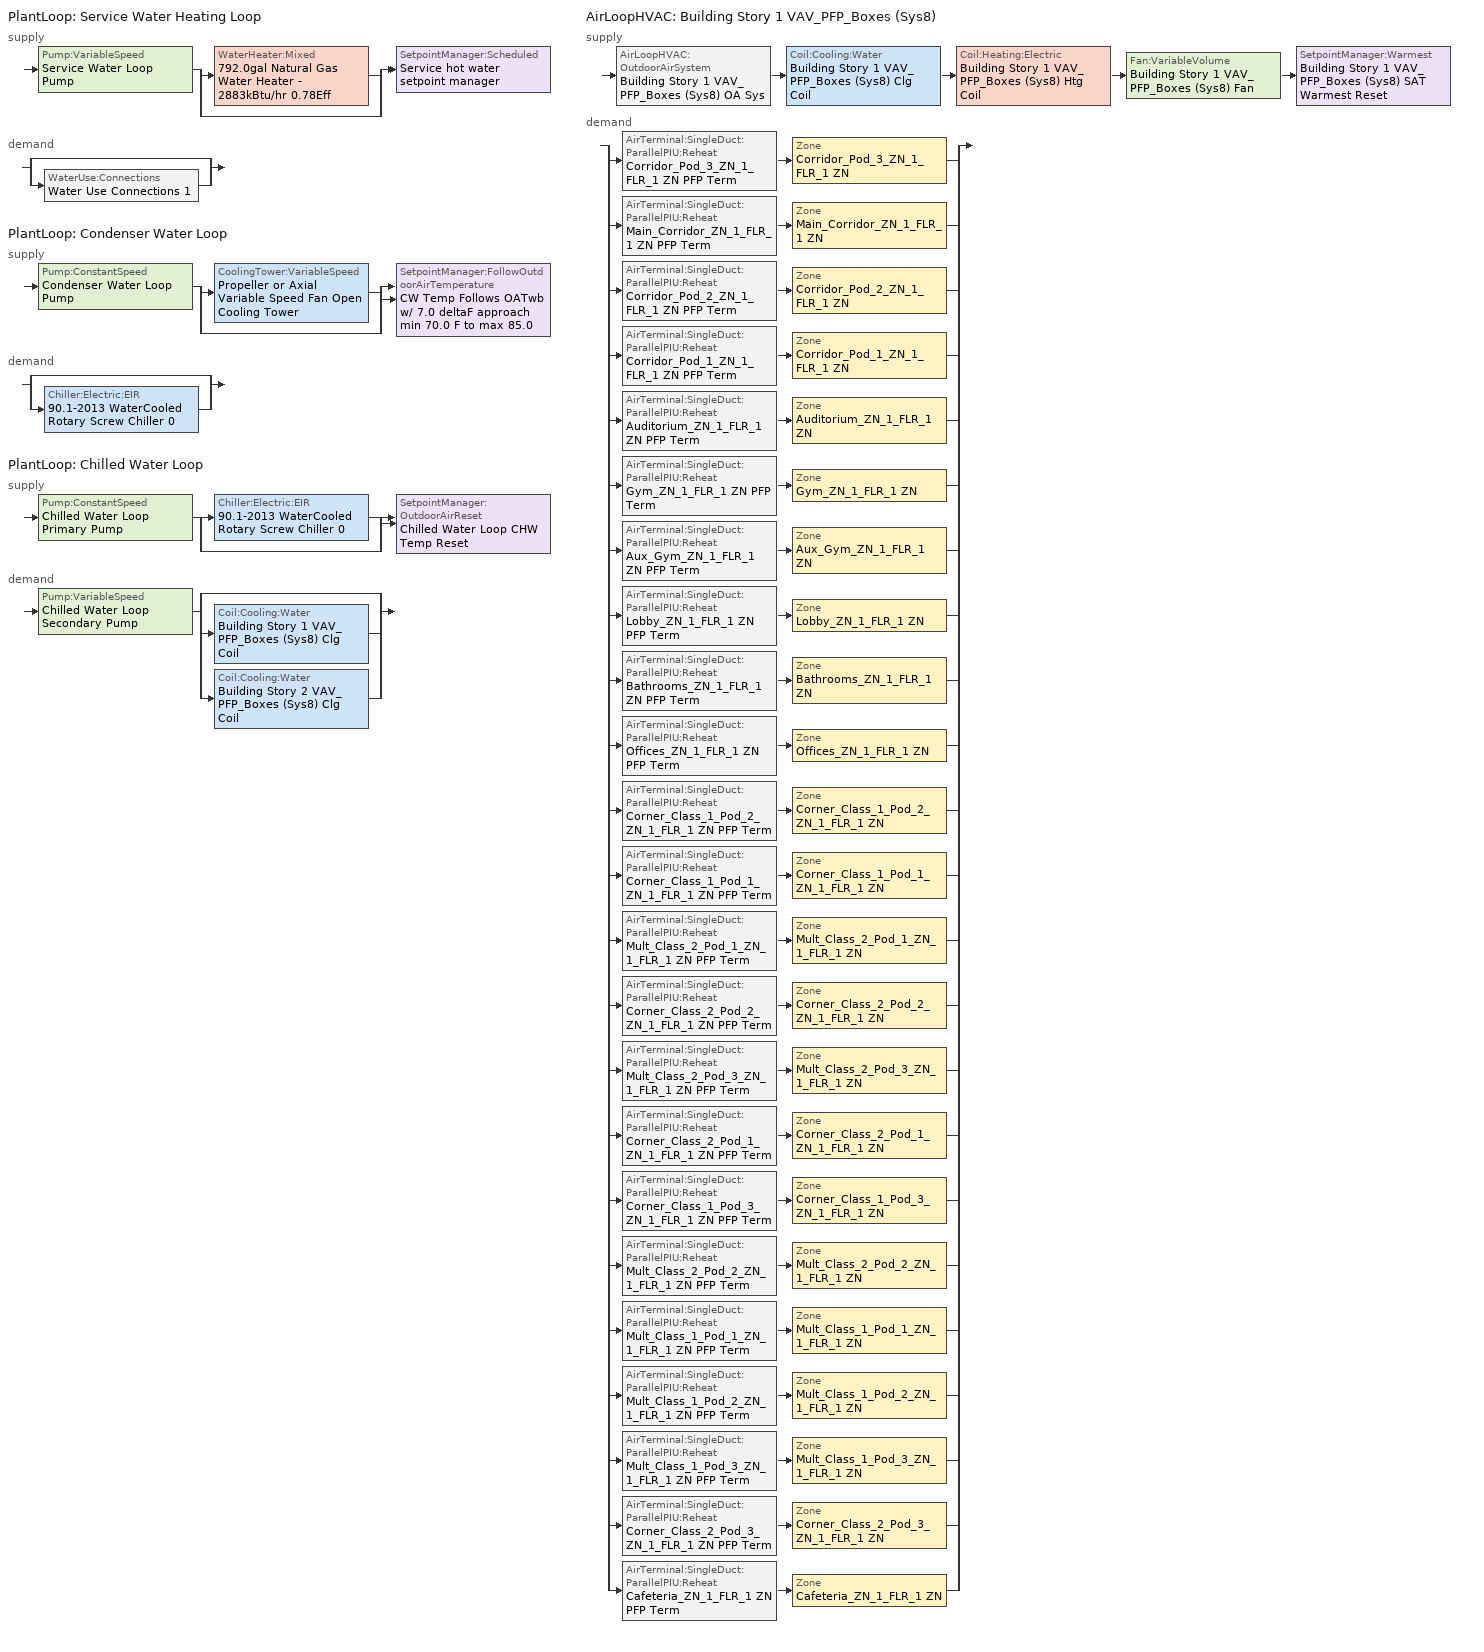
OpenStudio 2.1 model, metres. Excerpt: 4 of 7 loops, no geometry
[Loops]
PlantLoop 'Service Water Heating Loop'
 supply: Pump:VariableSpeed 'Service Water Loop Pump' > split
  | WaterHeater:Mixed '792.0gal Natural Gas Water Heater - 2883kBtu/hr 0.78Eff'
  | bypass
  join > SetpointManager:Scheduled 'Service hot water setpoint manager'
 demand: split
  | bypass
  | WaterUse:Connections 'Water Use Connections 1'
PlantLoop 'Condenser Water Loop'
 supply: Pump:ConstantSpeed 'Condenser Water Loop Pump' > split
  | CoolingTower:VariableSpeed 'Propeller or Axial Variable Speed Fan Open Cooling Tower'
  | bypass
  join > SetpointManager:FollowOutdoorAirTemperature 'CW Temp Follows OATwb w/ 7.0 deltaF approach min 70.0 F to max 85.0'
 demand: split
  | bypass
  | Chiller:Electric:EIR '90.1-2013 WaterCooled  Rotary Screw Chiller 0'
PlantLoop 'Chilled Water Loop'
 supply: Pump:ConstantSpeed 'Chilled Water Loop Primary Pump' > split
  | Chiller:Electric:EIR '90.1-2013 WaterCooled  Rotary Screw Chiller 0'
  | bypass
  join > SetpointManager:OutdoorAirReset 'Chilled Water Loop CHW Temp Reset'
 demand: Pump:VariableSpeed 'Chilled Water Loop Secondary Pump' > split
  | bypass
  | Coil:Cooling:Water 'Building Story 1 VAV_PFP_Boxes (Sys8) Clg Coil'
  | Coil:Cooling:Water 'Building Story 2 VAV_PFP_Boxes (Sys8) Clg Coil'
AirLoopHVAC 'Building Story 1 VAV_PFP_Boxes (Sys8)'
 supply: AirLoopHVAC:OutdoorAirSystem 'Building Story 1 VAV_PFP_Boxes (Sys8) OA Sys' > Coil:Cooling:Water 'Building Story 1 VAV_PFP_Boxes (Sys8) Clg Coil' > Coil:Heating:Electric 'Building Story 1 VAV_PFP_Boxes (Sys8) Htg Coil' > Fan:VariableVolume 'Building Story 1 VAV_PFP_Boxes (Sys8) Fan' > SetpointManager:Warmest 'Building Story 1 VAV_PFP_Boxes (Sys8) SAT Warmest Reset'
 demand: split
  | AirTerminal:SingleDuct:ParallelPIU:Reheat 'Corridor_Pod_3_ZN_1_FLR_1 ZN PFP Term' > Zone 'Corridor_Pod_3_ZN_1_FLR_1 ZN'
  | AirTerminal:SingleDuct:ParallelPIU:Reheat 'Main_Corridor_ZN_1_FLR_1 ZN PFP Term' > Zone 'Main_Corridor_ZN_1_FLR_1 ZN'
  | AirTerminal:SingleDuct:ParallelPIU:Reheat 'Corridor_Pod_2_ZN_1_FLR_1 ZN PFP Term' > Zone 'Corridor_Pod_2_ZN_1_FLR_1 ZN'
  | AirTerminal:SingleDuct:ParallelPIU:Reheat 'Corridor_Pod_1_ZN_1_FLR_1 ZN PFP Term' > Zone 'Corridor_Pod_1_ZN_1_FLR_1 ZN'
  | AirTerminal:SingleDuct:ParallelPIU:Reheat 'Auditorium_ZN_1_FLR_1 ZN PFP Term' > Zone 'Auditorium_ZN_1_FLR_1 ZN'
  | AirTerminal:SingleDuct:ParallelPIU:Reheat 'Gym_ZN_1_FLR_1 ZN PFP Term' > Zone 'Gym_ZN_1_FLR_1 ZN'
  | AirTerminal:SingleDuct:ParallelPIU:Reheat 'Aux_Gym_ZN_1_FLR_1 ZN PFP Term' > Zone 'Aux_Gym_ZN_1_FLR_1 ZN'
  | AirTerminal:SingleDuct:ParallelPIU:Reheat 'Lobby_ZN_1_FLR_1 ZN PFP Term' > Zone 'Lobby_ZN_1_FLR_1 ZN'
  | AirTerminal:SingleDuct:ParallelPIU:Reheat 'Bathrooms_ZN_1_FLR_1 ZN PFP Term' > Zone 'Bathrooms_ZN_1_FLR_1 ZN'
  | AirTerminal:SingleDuct:ParallelPIU:Reheat 'Offices_ZN_1_FLR_1 ZN PFP Term' > Zone 'Offices_ZN_1_FLR_1 ZN'
  | AirTerminal:SingleDuct:ParallelPIU:Reheat 'Corner_Class_1_Pod_2_ZN_1_FLR_1 ZN PFP Term' > Zone 'Corner_Class_1_Pod_2_ZN_1_FLR_1 ZN'
  | AirTerminal:SingleDuct:ParallelPIU:Reheat 'Corner_Class_1_Pod_1_ZN_1_FLR_1 ZN PFP Term' > Zone 'Corner_Class_1_Pod_1_ZN_1_FLR_1 ZN'
  | AirTerminal:SingleDuct:ParallelPIU:Reheat 'Mult_Class_2_Pod_1_ZN_1_FLR_1 ZN PFP Term' > Zone 'Mult_Class_2_Pod_1_ZN_1_FLR_1 ZN'
  | AirTerminal:SingleDuct:ParallelPIU:Reheat 'Corner_Class_2_Pod_2_ZN_1_FLR_1 ZN PFP Term' > Zone 'Corner_Class_2_Pod_2_ZN_1_FLR_1 ZN'
  | AirTerminal:SingleDuct:ParallelPIU:Reheat 'Mult_Class_2_Pod_3_ZN_1_FLR_1 ZN PFP Term' > Zone 'Mult_Class_2_Pod_3_ZN_1_FLR_1 ZN'
  | AirTerminal:SingleDuct:ParallelPIU:Reheat 'Corner_Class_2_Pod_1_ZN_1_FLR_1 ZN PFP Term' > Zone 'Corner_Class_2_Pod_1_ZN_1_FLR_1 ZN'
  | AirTerminal:SingleDuct:ParallelPIU:Reheat 'Corner_Class_1_Pod_3_ZN_1_FLR_1 ZN PFP Term' > Zone 'Corner_Class_1_Pod_3_ZN_1_FLR_1 ZN'
  | AirTerminal:SingleDuct:ParallelPIU:Reheat 'Mult_Class_2_Pod_2_ZN_1_FLR_1 ZN PFP Term' > Zone 'Mult_Class_2_Pod_2_ZN_1_FLR_1 ZN'
  | AirTerminal:SingleDuct:ParallelPIU:Reheat 'Mult_Class_1_Pod_1_ZN_1_FLR_1 ZN PFP Term' > Zone 'Mult_Class_1_Pod_1_ZN_1_FLR_1 ZN'
  | AirTerminal:SingleDuct:ParallelPIU:Reheat 'Mult_Class_1_Pod_2_ZN_1_FLR_1 ZN PFP Term' > Zone 'Mult_Class_1_Pod_2_ZN_1_FLR_1 ZN'
  | AirTerminal:SingleDuct:ParallelPIU:Reheat 'Mult_Class_1_Pod_3_ZN_1_FLR_1 ZN PFP Term' > Zone 'Mult_Class_1_Pod_3_ZN_1_FLR_1 ZN'
  | AirTerminal:SingleDuct:ParallelPIU:Reheat 'Corner_Class_2_Pod_3_ZN_1_FLR_1 ZN PFP Term' > Zone 'Corner_Class_2_Pod_3_ZN_1_FLR_1 ZN'
  | AirTerminal:SingleDuct:ParallelPIU:Reheat 'Cafeteria_ZN_1_FLR_1 ZN PFP Term' > Zone 'Cafeteria_ZN_1_FLR_1 ZN'
[Sizing:Zone] Zone Cooling Design Supply Air Temperature Input Method=SupplyAirTemperature; Zone Cooling Design Supply Air Temperature Difference {deltaC}=11.11; Zone Heating Design Supply Air Temperature Input Method=SupplyAirTemperature; Zone Heating Design Supply Air Temperature Difference {deltaC}=11.11; Zone Cooling Design Supply Air Humidity Ratio {kg-H2O/kg-air}=0.0085; Zone Heating Design Supply Air Humidity Ratio {kg-H2O/kg-air}=0.008; Cooling Design Air Flow Method=DesignDay; Heating Design Air Flow Method=DesignDay; Account for Dedicated Outdoor Air System=No; Dedicated Outdoor Air System Control Strategy=NeutralSupplyAir; Dedicated Outdoor Air Low Setpoint Temperature for Design {C}=Autosize; Dedicated Outdoor Air High Setpoint Temperature for Design {C}=Autosize
Name | Zone Cooling Design Supply Air Temperature {C} | Zone Heating Design Supply Air Temperature {C}
Bathrooms_ZN_1_FLR_1 ZN; Corridor_Pod_2_ZN_1_FLR_1 ZN; Main_Corridor_ZN_1_FLR_1 ZN; Corridor_Pod_1_ZN_1_FLR_1 ZN; Corridor_Pod_3_ZN_1_FLR_1 ZN | 15.8889 | 27.1111
Auditorium_ZN_1_FLR_1 ZN; Mult_Class_1_Pod_3_ZN_1_FLR_1 ZN; Cafeteria_ZN_1_FLR_1 ZN; Mult_Class_2_Pod_1_ZN_1_FLR_1 ZN; Corner_Class_2_Pod_3_ZN_1_FLR_1 ZN; Mult_Class_2_Pod_3_ZN_1_FLR_1 ZN; Corner_Class_1_Pod_3_ZN_1_FLR_1 ZN; Corner_Class_1_Pod_2_ZN_1_FLR_1 ZN; Offices_ZN_1_FLR_1 ZN; Mult_Class_1_Pod_1_ZN_1_FLR_1 ZN; Mult_Class_1_Pod_2_ZN_1_FLR_1 ZN; Mult_Class_2_Pod_2_ZN_1_FLR_1 ZN; Corner_Class_2_Pod_1_ZN_1_FLR_1 ZN; Corner_Class_2_Pod_2_ZN_1_FLR_1 ZN; Gym_ZN_1_FLR_1 ZN; Lobby_ZN_1_FLR_1 ZN; Aux_Gym_ZN_1_FLR_1 ZN; Corner_Class_1_Pod_1_ZN_1_FLR_1 ZN | 12.8889 | 32.1111
[Zone equipment]
Bathrooms_ZN_1_FLR_1 ZN: Bathrooms_ZN_1_FLR_1 ZN Exhaust Fan, Bathrooms_ZN_1_FLR_1 ZN PFP Term
Auditorium_ZN_1_FLR_1 ZN: Auditorium_ZN_1_FLR_1 ZN PFP Term
Mult_Class_1_Pod_3_ZN_1_FLR_1 ZN: Mult_Class_1_Pod_3_ZN_1_FLR_1 ZN PFP Term
Cafeteria_ZN_1_FLR_1 ZN: Cafeteria_ZN_1_FLR_1 ZN PFP Term
Mult_Class_2_Pod_1_ZN_1_FLR_1 ZN: Mult_Class_2_Pod_1_ZN_1_FLR_1 ZN PFP Term
Corner_Class_2_Pod_3_ZN_1_FLR_1 ZN: Corner_Class_2_Pod_3_ZN_1_FLR_1 ZN PFP Term
Mult_Class_2_Pod_3_ZN_1_FLR_1 ZN: Mult_Class_2_Pod_3_ZN_1_FLR_1 ZN PFP Term
Corner_Class_1_Pod_3_ZN_1_FLR_1 ZN: Corner_Class_1_Pod_3_ZN_1_FLR_1 ZN PFP Term
Corner_Class_1_Pod_2_ZN_1_FLR_1 ZN: Corner_Class_1_Pod_2_ZN_1_FLR_1 ZN PFP Term
Corridor_Pod_2_ZN_1_FLR_1 ZN: Corridor_Pod_2_ZN_1_FLR_1 ZN PFP Term
Offices_ZN_1_FLR_1 ZN: Offices_ZN_1_FLR_1 ZN PFP Term
Mult_Class_1_Pod_1_ZN_1_FLR_1 ZN: Mult_Class_1_Pod_1_ZN_1_FLR_1 ZN PFP Term
Mult_Class_1_Pod_2_ZN_1_FLR_1 ZN: Mult_Class_1_Pod_2_ZN_1_FLR_1 ZN PFP Term
Main_Corridor_ZN_1_FLR_1 ZN: Main_Corridor_ZN_1_FLR_1 ZN PFP Term
Mult_Class_2_Pod_2_ZN_1_FLR_1 ZN: Mult_Class_2_Pod_2_ZN_1_FLR_1 ZN PFP Term
Corner_Class_2_Pod_1_ZN_1_FLR_1 ZN: Corner_Class_2_Pod_1_ZN_1_FLR_1 ZN PFP Term
Corridor_Pod_1_ZN_1_FLR_1 ZN: Corridor_Pod_1_ZN_1_FLR_1 ZN PFP Term
Corner_Class_2_Pod_2_ZN_1_FLR_1 ZN: Corner_Class_2_Pod_2_ZN_1_FLR_1 ZN PFP Term
Corridor_Pod_3_ZN_1_FLR_1 ZN: Corridor_Pod_3_ZN_1_FLR_1 ZN PFP Term
Gym_ZN_1_FLR_1 ZN: Gym_ZN_1_FLR_1 ZN PFP Term
Lobby_ZN_1_FLR_1 ZN: Lobby_ZN_1_FLR_1 ZN PFP Term
Aux_Gym_ZN_1_FLR_1 ZN: Aux_Gym_ZN_1_FLR_1 ZN PFP Term
Corner_Class_1_Pod_1_ZN_1_FLR_1 ZN: Corner_Class_1_Pod_1_ZN_1_FLR_1 ZN PFP Term
[Fan:ZoneExhaust]
Bathrooms_ZN_1_FLR_1 ZN Exhaust Fan: Availability Schedule=SchoolSecondary Hours_of_operation; Fan Efficiency=0.1595; Pressure Rise {Pa}=124.544; Maximum Flow Rate {m3/s}=0.283168; System Availability Manager Coupling Mode=Decoupled
[PlantLoop] Plant Loop Volume {m3}=Autocalculate; Load Distribution Scheme=Optimal
Name | Maximum Loop Temperature {C} | Minimum Loop Temperature {C} | Common Pipe Simulation
Service Water Heating Loop | 60 | 10
Condenser Water Loop | 93.3333 | 1.11111
Chilled Water Loop | 93.3333 | 1.11111 | CommonPipe
[Sizing:Plant] Sizing Option=NonCoincident; Zone Timesteps in Averaging Window=1; Coincident Sizing Factor Mode=None
Name | Loop Type | Design Loop Exit Temperature {C} | Loop Design Temperature Difference {deltaC}
Service Water Heating Loop | Heating | 60 | 5
Condenser Water Loop | Condenser | 29.4444 | 5.55556
Chilled Water Loop | Cooling | 6.66667 | 6.66667
[SetpointManager:Scheduled]
Service hot water setpoint manager: Control Variable=Temperature; Schedule=Service Water Loop Temp - 140.0F
[Pump:VariableSpeed] Pump Control Type=Intermittent
Name | Rated Pump Head {Pa} | Motor Efficiency | Fraction of Motor Inefficiencies to Fluid Stream | Coefficient 1 of the Part Load Performance Curve | Coefficient 2 of the Part Load Performance Curve | Coefficient 3 of the Part Load Performance Curve | Coefficient 4 of the Part Load Performance Curve
Service Water Loop Pump | 0.001 | 1
Chilled Water Loop Secondary Pump | 134508 | 0.9 | 0 | 0 | 0.0205 | 0.4101 | 0.5753
[WaterHeater:Mixed]
792.0gal Natural Gas Water Heater - 2883kBtu/hr 0.78Eff: Tank Volume {m3}=2.99805; Setpoint Temperature Schedule=Service Water Loop Temp - 140.0F; Deadband Temperature Difference {deltaC}=2; Maximum Temperature Limit {C}=82.2222; Heater Control Type=Cycle; Heater Maximum Capacity {W}=845000; Heater Fuel Type=NaturalGas; Heater Thermal Efficiency=0.78; Off Cycle Parasitic Fuel Consumption Rate {W}=19.9992; Off Cycle Parasitic Fuel Type=NaturalGas; Off Cycle Parasitic Heat Fraction to Tank=0.8; On Cycle Parasitic Fuel Consumption Rate {W}=19.9992; On Cycle Parasitic Fuel Type=NaturalGas; On Cycle Parasitic Heat Fraction to Tank=0; Ambient Temperature Indicator=Schedule; Ambient Temperature Schedule=Water Heater Ambient Temp Schedule - 70F; Off Cycle Loss Coefficient to Ambient Temperature {W/K}=5.99799; On Cycle Loss Coefficient to Ambient Temperature {W/K}=5.99799; Use Side Effectiveness=1; Source Side Effectiveness=1; Use Side Design Flow Rate {m3/s}=autosize; Source Side Design Flow Rate {m3/s}=autosize; Indirect Water Heating Recovery Time {hr}=1.5
[WaterUse:Connections]
Water Use Connections 1: Water Use Equipment Name 1=Main Service Water Use 7.18gal/min
[WaterUse:Equipment:Definition]
Main Service Water Use Def 7.18gal/min: Peak Flow Rate {m3/s}=0.000452988; Target Temperature Schedule=Schedule Ruleset 5; Sensible Fraction Schedule=Schedule Ruleset 3; Latent Fraction Schedule=Schedule Ruleset 4
[WaterUse:Equipment]
Main Service Water Use 7.18gal/min: Water Use Equipment Definition=Main Service Water Use Def 7.18gal/min; Flow Rate Fraction Schedule=SchoolSecondary BLDG_SWH_SCH
[Pump:ConstantSpeed] Rated Flow Rate {m3/s}=autosize; Rated Power Consumption {W}=autosize; Motor Efficiency=0.9; Fraction of Motor Inefficiencies to Fluid Stream=0; Pump Control Type=Intermittent
Name | Rated Pump Head {Pa}
Condenser Water Loop Pump | 148557
Chilled Water Loop Primary Pump | 44836
[CoolingTower:VariableSpeed]
Propeller or Axial Variable Speed Fan Open Cooling Tower: Model Type=CoolToolsCrossFlow; Design Inlet Air Wet-Bulb Temperature {C}=25.5556; Design Approach Temperature {deltaC}=3.88889; Design Range Temperature {deltaC}=5.55556; Design Water Flow Rate {m3/s}=autosize; Design Air Flow Rate {m3/s}=autosize; Design Fan Power {W}=autosize; Fan Power Ratio Function of Air Flow Rate Ratio Curve=VSD-TWR-FAN-FPLR; Minimum Air Flow Rate Ratio=0.2; Fraction of Tower Capacity in Free Convection Regime=0.125; Basin Heater Capacity {W/K}=0; Basin Heater Setpoint Temperature {C}=2; Evaporation Loss Mode=SaturatedExit; Evaporation Loss Factor {percent/K}=0.2; Drift Loss Percent {percent}=0.008; Blowdown Calculation Mode=ConcentrationRatio; Blowdown Concentration Ratio=3; Number of Cells=1; Sizing Factor=1
[Chiller:Electric:EIR]
90.1-2013 WaterCooled  Rotary Screw Chiller 0: Reference Capacity {W}=Autosize; Reference COP {W/W}=5.5; Reference Leaving Chilled Water Temperature {C}=6.66667; Reference Entering Condenser Fluid Temperature {C}=29.4444; Cooling Capacity Function of Temperature Curve=Curve Biquadratic 13; Electric Input to Cooling Output Ratio Function of Temperature Curve=Curve Biquadratic 14; Electric Input to Cooling Output Ratio Function of Part Load Ratio Curve=Curve Quadratic 17; Minimum Part Load Ratio=0.15; Maximum Part Load Ratio=1; Optimum Part Load Ratio=1; Minimum Unloading Ratio=0.25; Condenser Type=WaterCooled; Leaving Chilled Water Lower Temperature Limit {C}=2.22222; Chiller Flow Mode=ConstantFlow; Design Heat Recovery Water Flow Rate {m3/s}=0; Sizing Factor=1; Basin Heater Capacity {W/K}=0; Basin Heater Setpoint Temperature {C}=10
[AirLoopHVAC]
Building Story 1 VAV_PFP_Boxes (Sys8): Availability Schedule=Building Story 1 VAV_PFP_Boxes (Sys8) Occ Sch; Availability Manager=Availability Manager Night Cycle 1; Design Supply Air Flow Rate {m3/s}=AutoSize
[Sizing:System]
Building Story 1 VAV_PFP_Boxes (Sys8): Type of Load to Size On=Sensible; Design Outdoor Air Flow Rate {m3/s}=Autosize; Minimum System Air Flow Ratio=0.3; Preheat Design Temperature {C}=7; Preheat Design Humidity Ratio {kg-H2O/kg-Air}=0.008; Precool Design Temperature {C}=12.8; Precool Design Humidity Ratio {kg-H2O/kg-Air}=0.008; Central Cooling Design Supply Air Temperature {C}=12.8889; Central Heating Design Supply Air Temperature {C}=12.8889; Sizing Option=Coincident; 100% Outdoor Air in Cooling=No; 100% Outdoor Air in Heating=No; Central Cooling Design Supply Air Humidity Ratio {kg-H2O/kg-Air}=0.0085; Central Heating Design Supply Air Humidity Ratio {kg-H2O/kg-Air}=0.008; Cooling Design Air Flow Method=DesignDay; Cooling Design Air Flow Rate {m3/s}=0; Heating Design Air Flow Method=DesignDay; Heating Design Air Flow Rate {m3/s}=0; System Outdoor Air Method=ZoneSum; Zone Maximum Outdoor Air Fraction=1; Cooling Supply Air Flow Rate Per Floor Area {m3/s-m2}=0.00996765; Cooling Fraction of Autosized Cooling Supply Air Flow Rate=1; Cooling Supply Air Flow Rate Per Unit Cooling Capacity {m3/s-W}=3.94755e-05; Heating Supply Air Flow Rate Per Floor Area {m3/s-m2}=0.00996765; Heating Fraction of Autosized Heating Supply Air Flow Rate=1; Heating Fraction of Autosized Cooling Supply Air Flow Rate=1; Heating Supply Air Flow Rate Per Unit Heating Capacity {m3/s-W}=3.15882e-05; Cooling Design Capacity Method=CoolingDesignCapacity; Cooling Design Capacity {W}=autosize; Cooling Design Capacity Per Floor Area {W/m2}=234.7; Fraction of Autosized Cooling Design Capacity=1; Heating Design Capacity Method=HeatingDesignCapacity; Heating Design Capacity {W}=autosize; Heating Design Capacity Per Floor Area {W/m2}=157; Fraction of Autosized Heating Design Capacity=1; Central Cooling Capacity Control Method=OnOff
[Fan:VariableVolume]
Building Story 1 VAV_PFP_Boxes (Sys8) Fan: Availability Schedule=Always On Discrete; Fan Efficiency=0.62; Pressure Rise {Pa}=996.356; Maximum Flow Rate {m3/s}=Autosize; Fan Power Minimum Flow Rate Input Method=Fraction; Fan Power Minimum Flow Fraction=0.2; Fan Power Minimum Air Flow Rate {m3/s}=0; Motor Efficiency=0.9; Motor In Airstream Fraction=1; Fan Power Coefficient 1=0.0013; Fan Power Coefficient 2=0.147; Fan Power Coefficient 3=0.9506; Fan Power Coefficient 4=-0.0998; Fan Power Coefficient 5=0
[Coil:Heating:Electric] Availability Schedule=Always On Discrete
Building Story 1 VAV_PFP_Boxes (Sys8) Htg Coil; Corridor_Pod_3_ZN_1_FLR_1 ZN Rht Coil; Main_Corridor_ZN_1_FLR_1 ZN Rht Coil; Corridor_Pod_2_ZN_1_FLR_1 ZN Rht Coil; Corridor_Pod_1_ZN_1_FLR_1 ZN Rht Coil; Auditorium_ZN_1_FLR_1 ZN Rht Coil; Gym_ZN_1_FLR_1 ZN Rht Coil; Aux_Gym_ZN_1_FLR_1 ZN Rht Coil; Lobby_ZN_1_FLR_1 ZN Rht Coil; Bathrooms_ZN_1_FLR_1 ZN Rht Coil; Offices_ZN_1_FLR_1 ZN Rht Coil; Corner_Class_1_Pod_2_ZN_1_FLR_1 ZN Rht Coil; Corner_Class_1_Pod_1_ZN_1_FLR_1 ZN Rht Coil; Mult_Class_2_Pod_1_ZN_1_FLR_1 ZN Rht Coil; Corner_Class_2_Pod_2_ZN_1_FLR_1 ZN Rht Coil; Mult_Class_2_Pod_3_ZN_1_FLR_1 ZN Rht Coil; Corner_Class_2_Pod_1_ZN_1_FLR_1 ZN Rht Coil; Corner_Class_1_Pod_3_ZN_1_FLR_1 ZN Rht Coil; Mult_Class_2_Pod_2_ZN_1_FLR_1 ZN Rht Coil; Mult_Class_1_Pod_1_ZN_1_FLR_1 ZN Rht Coil; Mult_Class_1_Pod_2_ZN_1_FLR_1 ZN Rht Coil; Mult_Class_1_Pod_3_ZN_1_FLR_1 ZN Rht Coil; Corner_Class_2_Pod_3_ZN_1_FLR_1 ZN Rht Coil; Cafeteria_ZN_1_FLR_1 ZN Rht Coil
[Coil:Cooling:Water] Availability Schedule=Always On Discrete; Heat Exchanger Configuration=CrossFlow
Building Story 1 VAV_PFP_Boxes (Sys8) Clg Coil; Building Story 2 VAV_PFP_Boxes (Sys8) Clg Coil
[Controller:WaterCoil] Action=Reverse; Minimum Actuated Flow {m3/s}=0
Name | Water Coil
Building Story 1 VAV_PFP_Boxes (Sys8) Clg Coil Controller | Building Story 1 VAV_PFP_Boxes (Sys8) Clg Coil
Building Story 2 VAV_PFP_Boxes (Sys8) Clg Coil Controller | Building Story 2 VAV_PFP_Boxes (Sys8) Clg Coil
[Controller:OutdoorAir]
Building Story 1 VAV_PFP_Boxes (Sys8) OA Controller: Minimum Outdoor Air Flow Rate {m3/s}=0; Maximum Outdoor Air Flow Rate {m3/s}=Autosize; Economizer Control Type=NoEconomizer; Economizer Control Action Type=ModulateFlow; Economizer Maximum Limit Dry-Bulb Temperature {C}=28; Economizer Maximum Limit Enthalpy {J/kg}=64000; Economizer Minimum Limit Dry-Bulb Temperature {C}=-100; Lockout Type=NoLockout; Minimum Limit Type=FixedMinimum; Controller Mechanical Ventilation=Building Story 1 VAV_PFP_Boxes (Sys8) Vent Controller; High Humidity Control=No; Heat Recovery Bypass Control Type=BypassWhenOAFlowGreaterThanMinimum
[Controller:MechanicalVentilation]
Building Story 1 VAV_PFP_Boxes (Sys8) Vent Controller: Availability Schedule=Always On Discrete; System Outdoor Air Method=VentilationRateProcedure
[AirLoopHVAC:OutdoorAirSystem]
Building Story 1 VAV_PFP_Boxes (Sys8) OA Sys: Controller=Building Story 1 VAV_PFP_Boxes (Sys8) OA Controller
[AvailabilityManager:NightCycle]
Availability Manager Night Cycle 1: Control Type=CycleOnAnyZoneFansOnly; Thermostat Tolerance {deltaC}=1; Cycling Run Time {s}=3600
[Fan:ConstantVolume] Availability Schedule=Building Story 1 VAV_PFP_Boxes (Sys8) Occ Sch; Pressure Rise {Pa}=300; Maximum Flow Rate {m3/s}=AutoSize
Corridor_Pod_3_ZN_1_FLR_1 ZN PFP Term Fan; Main_Corridor_ZN_1_FLR_1 ZN PFP Term Fan; Corridor_Pod_2_ZN_1_FLR_1 ZN PFP Term Fan; Corridor_Pod_1_ZN_1_FLR_1 ZN PFP Term Fan; Auditorium_ZN_1_FLR_1 ZN PFP Term Fan; Gym_ZN_1_FLR_1 ZN PFP Term Fan; Aux_Gym_ZN_1_FLR_1 ZN PFP Term Fan; Lobby_ZN_1_FLR_1 ZN PFP Term Fan; Bathrooms_ZN_1_FLR_1 ZN PFP Term Fan; Offices_ZN_1_FLR_1 ZN PFP Term Fan; Corner_Class_1_Pod_2_ZN_1_FLR_1 ZN PFP Term Fan; Corner_Class_1_Pod_1_ZN_1_FLR_1 ZN PFP Term Fan; Mult_Class_2_Pod_1_ZN_1_FLR_1 ZN PFP Term Fan; Corner_Class_2_Pod_2_ZN_1_FLR_1 ZN PFP Term Fan; Mult_Class_2_Pod_3_ZN_1_FLR_1 ZN PFP Term Fan; Corner_Class_2_Pod_1_ZN_1_FLR_1 ZN PFP Term Fan; Corner_Class_1_Pod_3_ZN_1_FLR_1 ZN PFP Term Fan; Mult_Class_2_Pod_2_ZN_1_FLR_1 ZN PFP Term Fan; Mult_Class_1_Pod_1_ZN_1_FLR_1 ZN PFP Term Fan; Mult_Class_1_Pod_2_ZN_1_FLR_1 ZN PFP Term Fan; Mult_Class_1_Pod_3_ZN_1_FLR_1 ZN PFP Term Fan; Corner_Class_2_Pod_3_ZN_1_FLR_1 ZN PFP Term Fan; Cafeteria_ZN_1_FLR_1 ZN PFP Term Fan
[AirTerminal:SingleDuct:ParallelPIU:Reheat] Availability Schedule=Always On Discrete; Maximum Primary Air Flow Rate {m3/s}=Autosize; Maximum Secondary Air Flow Rate {m3/s}=Autosize; Minimum Primary Air Flow Fraction=Autosize; Fan On Flow Fraction=Autosize; Maximum Hot Water or Steam Flow Rate {m3/s}=Autosize; Minimum Hot Water or Steam Flow Rate {m3/s}=0; Convergence Tolerance=0.001
Name | Fan | Reheat Coil
Corridor_Pod_3_ZN_1_FLR_1 ZN PFP Term | Corridor_Pod_3_ZN_1_FLR_1 ZN PFP Term Fan | Corridor_Pod_3_ZN_1_FLR_1 ZN Rht Coil
Main_Corridor_ZN_1_FLR_1 ZN PFP Term | Main_Corridor_ZN_1_FLR_1 ZN PFP Term Fan | Main_Corridor_ZN_1_FLR_1 ZN Rht Coil
Corridor_Pod_2_ZN_1_FLR_1 ZN PFP Term | Corridor_Pod_2_ZN_1_FLR_1 ZN PFP Term Fan | Corridor_Pod_2_ZN_1_FLR_1 ZN Rht Coil
Corridor_Pod_1_ZN_1_FLR_1 ZN PFP Term | Corridor_Pod_1_ZN_1_FLR_1 ZN PFP Term Fan | Corridor_Pod_1_ZN_1_FLR_1 ZN Rht Coil
Auditorium_ZN_1_FLR_1 ZN PFP Term | Auditorium_ZN_1_FLR_1 ZN PFP Term Fan | Auditorium_ZN_1_FLR_1 ZN Rht Coil
Gym_ZN_1_FLR_1 ZN PFP Term | Gym_ZN_1_FLR_1 ZN PFP Term Fan | Gym_ZN_1_FLR_1 ZN Rht Coil
Aux_Gym_ZN_1_FLR_1 ZN PFP Term | Aux_Gym_ZN_1_FLR_1 ZN PFP Term Fan | Aux_Gym_ZN_1_FLR_1 ZN Rht Coil
Lobby_ZN_1_FLR_1 ZN PFP Term | Lobby_ZN_1_FLR_1 ZN PFP Term Fan | Lobby_ZN_1_FLR_1 ZN Rht Coil
Bathrooms_ZN_1_FLR_1 ZN PFP Term | Bathrooms_ZN_1_FLR_1 ZN PFP Term Fan | Bathrooms_ZN_1_FLR_1 ZN Rht Coil
Offices_ZN_1_FLR_1 ZN PFP Term | Offices_ZN_1_FLR_1 ZN PFP Term Fan | Offices_ZN_1_FLR_1 ZN Rht Coil
Corner_Class_1_Pod_2_ZN_1_FLR_1 ZN PFP Term | Corner_Class_1_Pod_2_ZN_1_FLR_1 ZN PFP Term Fan | Corner_Class_1_Pod_2_ZN_1_FLR_1 ZN Rht Coil
Corner_Class_1_Pod_1_ZN_1_FLR_1 ZN PFP Term | Corner_Class_1_Pod_1_ZN_1_FLR_1 ZN PFP Term Fan | Corner_Class_1_Pod_1_ZN_1_FLR_1 ZN Rht Coil
Mult_Class_2_Pod_1_ZN_1_FLR_1 ZN PFP Term | Mult_Class_2_Pod_1_ZN_1_FLR_1 ZN PFP Term Fan | Mult_Class_2_Pod_1_ZN_1_FLR_1 ZN Rht Coil
Corner_Class_2_Pod_2_ZN_1_FLR_1 ZN PFP Term | Corner_Class_2_Pod_2_ZN_1_FLR_1 ZN PFP Term Fan | Corner_Class_2_Pod_2_ZN_1_FLR_1 ZN Rht Coil
Mult_Class_2_Pod_3_ZN_1_FLR_1 ZN PFP Term | Mult_Class_2_Pod_3_ZN_1_FLR_1 ZN PFP Term Fan | Mult_Class_2_Pod_3_ZN_1_FLR_1 ZN Rht Coil
Corner_Class_2_Pod_1_ZN_1_FLR_1 ZN PFP Term | Corner_Class_2_Pod_1_ZN_1_FLR_1 ZN PFP Term Fan | Corner_Class_2_Pod_1_ZN_1_FLR_1 ZN Rht Coil
Corner_Class_1_Pod_3_ZN_1_FLR_1 ZN PFP Term | Corner_Class_1_Pod_3_ZN_1_FLR_1 ZN PFP Term Fan | Corner_Class_1_Pod_3_ZN_1_FLR_1 ZN Rht Coil
Mult_Class_2_Pod_2_ZN_1_FLR_1 ZN PFP Term | Mult_Class_2_Pod_2_ZN_1_FLR_1 ZN PFP Term Fan | Mult_Class_2_Pod_2_ZN_1_FLR_1 ZN Rht Coil
Mult_Class_1_Pod_1_ZN_1_FLR_1 ZN PFP Term | Mult_Class_1_Pod_1_ZN_1_FLR_1 ZN PFP Term Fan | Mult_Class_1_Pod_1_ZN_1_FLR_1 ZN Rht Coil
Mult_Class_1_Pod_2_ZN_1_FLR_1 ZN PFP Term | Mult_Class_1_Pod_2_ZN_1_FLR_1 ZN PFP Term Fan | Mult_Class_1_Pod_2_ZN_1_FLR_1 ZN Rht Coil
Mult_Class_1_Pod_3_ZN_1_FLR_1 ZN PFP Term | Mult_Class_1_Pod_3_ZN_1_FLR_1 ZN PFP Term Fan | Mult_Class_1_Pod_3_ZN_1_FLR_1 ZN Rht Coil
Corner_Class_2_Pod_3_ZN_1_FLR_1 ZN PFP Term | Corner_Class_2_Pod_3_ZN_1_FLR_1 ZN PFP Term Fan | Corner_Class_2_Pod_3_ZN_1_FLR_1 ZN Rht Coil
Cafeteria_ZN_1_FLR_1 ZN PFP Term | Cafeteria_ZN_1_FLR_1 ZN PFP Term Fan | Cafeteria_ZN_1_FLR_1 ZN Rht Coil
[SetpointManager:Warmest]
Building Story 1 VAV_PFP_Boxes (Sys8) SAT Warmest Reset: Control Variable=Temperature; Minimum Setpoint Temperature {C}=12.8889; Maximum Setpoint Temperature {C}=15.6667; Strategy=MaximumTemperature
[SetpointManager:OutdoorAirReset]
Chilled Water Loop CHW Temp Reset: Control Variable=Temperature; Setpoint at Outdoor Low Temperature {C}=12.2222; Outdoor Low Temperature {C}=15.5556; Setpoint at Outdoor High Temperature {C}=6.66667; Outdoor High Temperature {C}=26.6667
[SetpointManager:FollowOutdoorAirTemperature]
CW Temp Follows OATwb w/ 7.0 deltaF approach min 70.0 F to max 85.0: Control Variable=Temperature; Reference Temperature Type=OutdoorAirWetBulb; Offset Temperature Difference {deltaC}=3.88889; Maximum Setpoint Temperature {C}=29.4444; Minimum Setpoint Temperature {C}=21.1111
[Schedule:Ruleset]
Name | Default Day Schedule | Summer Design Day Schedule | Winter Design Day Schedule
SchoolSecondary Hours_of_operation | SchoolSecondary Hours_of_operation Default | SchoolSecondary Hours_of_operation Summer Design Day | SchoolSecondary Hours_of_operation Winter Design Day
Service Water Loop Temp - 140.0F | Service Water Loop Temp - 140.0F Default
Water Heater Ambient Temp Schedule - 70F | Water Heater Ambient Temp Schedule - 70F Default
Schedule Ruleset 3 | Schedule Day 53
Schedule Ruleset 4 | Schedule Day 54
Schedule Ruleset 5 | Schedule Day 55
SchoolSecondary BLDG_SWH_SCH | SchoolSecondary BLDG_SWH_SCH Default | SchoolSecondary BLDG_SWH_SCH Summer Design Day | SchoolSecondary BLDG_SWH_SCH Winter Design Day
Building Story 1 VAV_PFP_Boxes (Sys8) Occ Sch | Building Story 1 VAV_PFP_Boxes (Sys8) Occ Sch Default | Building Story 1 VAV_PFP_Boxes (Sys8) Occ Sch Summer Design Day | Building Story 1 VAV_PFP_Boxes (Sys8) Occ Sch Winter Design Day
[Schedule:Day]
SchoolSecondary Hours_of_operation Default; SchoolSecondary BLDG_SWH_SCH Default; SchoolSecondary BLDG_SWH_SCH Sun|Sat Day; SchoolSecondary BLDG_SWH_SCH Sun|Sat Day 1; SchoolSecondary BLDG_SWH_SCH Sat Day; Building Story 1 VAV_PFP_Boxes (Sys8) Occ Sch Saturday; Building Story 1 VAV_PFP_Boxes (Sys8) Occ Sch Sunday: 24, 0, 0
SchoolSecondary Hours_of_operation Winter Design Day; SchoolSecondary Hours_of_operation Summer Design Day; SchoolSecondary Hours_of_operation WntrDsn|SmrDsn|Wkdy Day: 7, 0, 0, 21, 0, 1, 24, 0, 0
Service Water Loop Temp - 140.0F Default: 24, 0, 60
Water Heater Ambient Temp Schedule - 70F Default: 24, 0, 21.1111
Schedule Day 53: 24, 0, 0.2
Schedule Day 54: 24, 0, 0.05
Schedule Day 55: 24, 0, 43.3333
SchoolSecondary BLDG_SWH_SCH Summer Design Day: 7, 0, 0.05, 8, 0, 0.1, 9, 0, 0.34, 10, 0, 0.6, 11, 0, 0.63, 12, 0, 0.72, 13, 0, 0.79, 14, 0, 0.83, 15, 0, 0.61, 16, 0, 0.65, 18, 0, 0.1, 19, 0, 0.19, 20, 0, 0.25, 22, 0, 0.22, 23, 0, 0.12, 24, 0, 0.09
SchoolSecondary BLDG_SWH_SCH Wkdy Day; SchoolSecondary BLDG_SWH_SCH Wkdy Day 2: 8, 0, 0, 9, 0, 0.34, 10, 0, 0.6, 11, 0, 0.63, 12, 0, 0.72, 13, 0, 0.79, 14, 0, 0.83, 15, 0, 0.61, 16, 0, 0.65, 18, 0, 0.1, 19, 0, 0.19, 20, 0, 0.25, 24, 0, 0
SchoolSecondary BLDG_SWH_SCH Winter Design Day: 9, 0, 0.03, 13, 0, 0.05, 24, 0, 0.03
SchoolSecondary BLDG_SWH_SCH Wkdy Day 1: 8, 0, 0, 18, 0, 0.1, 19, 0, 0.19, 20, 0, 0.25, 24, 0, 0
Building Story 1 VAV_PFP_Boxes (Sys8) Occ Sch Default; Building Story 1 VAV_PFP_Boxes (Sys8) Occ Sch Winter Design Day; Building Story 1 VAV_PFP_Boxes (Sys8) Occ Sch Summer Design Day: 24, 0, 1
Building Story 1 VAV_PFP_Boxes (Sys8) Occ Sch Monday; Building Story 1 VAV_PFP_Boxes (Sys8) Occ Sch Tuesday; Building Story 1 VAV_PFP_Boxes (Sys8) Occ Sch Wednesday; Building Story 1 VAV_PFP_Boxes (Sys8) Occ Sch Thursday; Building Story 1 VAV_PFP_Boxes (Sys8) Occ Sch Friday: 8, 0, 0, 21, 0, 1, 24, 0, 0
[Schedule:Rule] Date Specification Type=DateRange
Name | Schedule Ruleset | Rule Order | Day Schedule | Apply Monday | Apply Tuesday | Apply Wednesday | Apply Thursday | Apply Friday | Start Month | Start Day | End Month | End Day | Apply Sunday | Apply Saturday
Schedule Rule 63 | SchoolSecondary Hours_of_operation | 0 | SchoolSecondary Hours_of_operation WntrDsn|SmrDsn|Wkdy Day | Yes | Yes | Yes | Yes | Yes | 1 | 1 | 12 | 31
Schedule Rule 70 | SchoolSecondary BLDG_SWH_SCH | 5 | SchoolSecondary BLDG_SWH_SCH Sun|Sat Day |  |  |  |  |  | 1 | 1 | 6 | 15 | Yes | Yes
Schedule Rule 71 | SchoolSecondary BLDG_SWH_SCH | 4 | SchoolSecondary BLDG_SWH_SCH Wkdy Day | Yes | Yes | Yes | Yes | Yes | 1 | 1 | 6 | 15
Schedule Rule 72 | SchoolSecondary BLDG_SWH_SCH | 3 | SchoolSecondary BLDG_SWH_SCH Sun|Sat Day 1 |  |  |  |  |  | 6 | 16 | 9 | 15 | Yes | Yes
Schedule Rule 73 | SchoolSecondary BLDG_SWH_SCH | 2 | SchoolSecondary BLDG_SWH_SCH Wkdy Day 1 | Yes | Yes | Yes | Yes | Yes | 6 | 16 | 9 | 15
Schedule Rule 74 | SchoolSecondary BLDG_SWH_SCH | 1 | SchoolSecondary BLDG_SWH_SCH Sat Day |  |  |  |  |  | 9 | 16 | 12 | 31 |  | Yes
Schedule Rule 75 | SchoolSecondary BLDG_SWH_SCH | 0 | SchoolSecondary BLDG_SWH_SCH Wkdy Day 2 | Yes | Yes | Yes | Yes | Yes | 9 | 16 | 12 | 31
Building Story 1 VAV_PFP_Boxes (Sys8) Occ Sch Monday Rule | Building Story 1 VAV_PFP_Boxes (Sys8) Occ Sch | 6 | Building Story 1 VAV_PFP_Boxes (Sys8) Occ Sch Monday | Yes |  |  |  |  | 1 | 1 | 12 | 25
Building Story 1 VAV_PFP_Boxes (Sys8) Occ Sch Tuesday Rule | Building Story 1 VAV_PFP_Boxes (Sys8) Occ Sch | 5 | Building Story 1 VAV_PFP_Boxes (Sys8) Occ Sch Tuesday |  | Yes |  |  |  | 1 | 1 | 12 | 26
Building Story 1 VAV_PFP_Boxes (Sys8) Occ Sch Wednesday Rule | Building Story 1 VAV_PFP_Boxes (Sys8) Occ Sch | 4 | Building Story 1 VAV_PFP_Boxes (Sys8) Occ Sch Wednesday |  |  | Yes |  |  | 1 | 1 | 12 | 27
Building Story 1 VAV_PFP_Boxes (Sys8) Occ Sch Thursday Rule | Building Story 1 VAV_PFP_Boxes (Sys8) Occ Sch | 3 | Building Story 1 VAV_PFP_Boxes (Sys8) Occ Sch Thursday |  |  |  | Yes |  | 1 | 1 | 12 | 28
Building Story 1 VAV_PFP_Boxes (Sys8) Occ Sch Friday Rule | Building Story 1 VAV_PFP_Boxes (Sys8) Occ Sch | 2 | Building Story 1 VAV_PFP_Boxes (Sys8) Occ Sch Friday |  |  |  |  | Yes | 1 | 1 | 12 | 29
Building Story 1 VAV_PFP_Boxes (Sys8) Occ Sch Saturday Rule | Building Story 1 VAV_PFP_Boxes (Sys8) Occ Sch | 1 | Building Story 1 VAV_PFP_Boxes (Sys8) Occ Sch Saturday |  |  |  |  |  | 1 | 1 | 12 | 30 |  | Yes
Building Story 1 VAV_PFP_Boxes (Sys8) Occ Sch Sunday Rule | Building Story 1 VAV_PFP_Boxes (Sys8) Occ Sch | 0 | Building Story 1 VAV_PFP_Boxes (Sys8) Occ Sch Sunday |  |  |  |  |  | 1 | 1 | 12 | 31 | Yes
[Curve:Biquadratic] Minimum Value of x=5; Maximum Value of x=10; Minimum Value of y=24; Maximum Value of y=35
Name | Coefficient1 Constant | Coefficient2 x | Coefficient3 x**2 | Coefficient4 y | Coefficient5 y**2 | Coefficient6 x*y
Curve Biquadratic 13 | 1.02152 | 0.0370359 | 0.000233248 | -0.00389405 | -6.52536e-05 | -0.000268045
Curve Biquadratic 14 | 0.701769 | -0.00452016 | 0.00053311 | -0.00549821 | 0.000544579 | -0.000729032
[Curve:Quadratic]
Curve Quadratic 17: Coefficient1 Constant=0.0636912; Coefficient2 x=0.584888; Coefficient3 x**2=0.352803; Minimum Value of x=0; Maximum Value of x=1
[Schedule:Constant]
Always On Discrete: Value=1
[Curve:Cubic]
VSD-TWR-FAN-FPLR: Coefficient1 Constant=0.331629; Coefficient2 x=-0.885676; Coefficient3 x**2=0.605565; Coefficient4 x**3=0.948482; Minimum Value of x=0; Maximum Value of x=1
